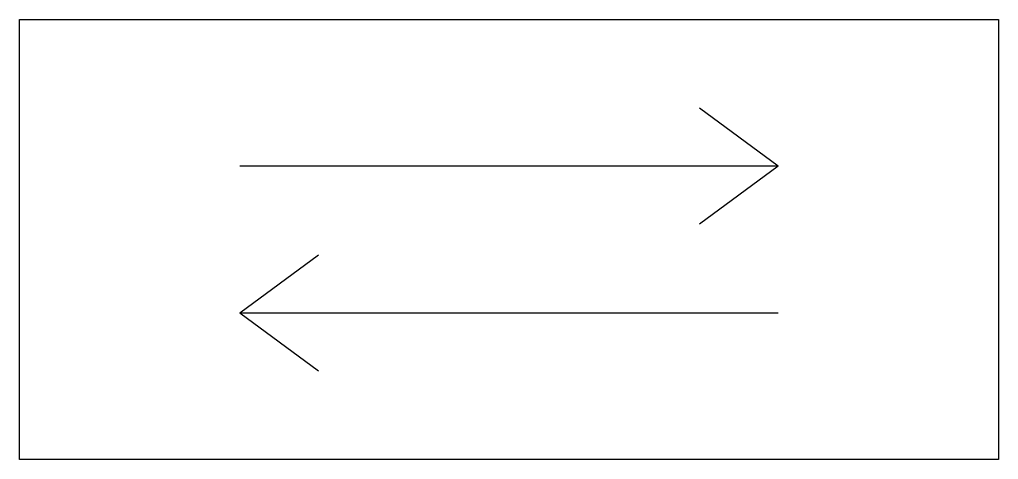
# Model space of a CAD drawing. Header units: millimetres. Extents: x 241 to 740, y 2361 to 4836.
# Drawn here: x 501.583 to 503.583, y 4760.749 to 4761.649 of the extents above.
import ezdxf

# ---------------------------------------------------------------- set-up
doc = ezdxf.new("R2010")
doc.units = ezdxf.units.MM
doc.layers.add('DefaultNetwork', color=100, linetype='Continuous')

msp = doc.modelspace()

# ---------------------------------------------------------------- linework, layer by layer
at = {"layer": 'DefaultNetwork', "color": 6}
for p, q in [((501.5834, 4760.749), (501.5834, 4761.649)), ((501.5834, 4761.649), (503.5834, 4761.649)), ((503.5834, 4761.649), (503.5834, 4760.749)), ((503.1334, 4761.349), (502.9723, 4761.4676)), ((503.1334, 4761.349), (502.0334, 4761.349)), ((503.1334, 4761.349), (502.9723, 4761.2303)), ((502.0334, 4761.049), (502.1944, 4761.1676)), ((502.0334, 4761.049), (503.1334, 4761.049)), ((502.0334, 4761.049), (502.1944, 4760.9303)), ((503.5834, 4760.749), (501.5834, 4760.749))]:
    msp.add_line(p, q, dxfattribs=at)

doc.saveas('drawing.dxf')
